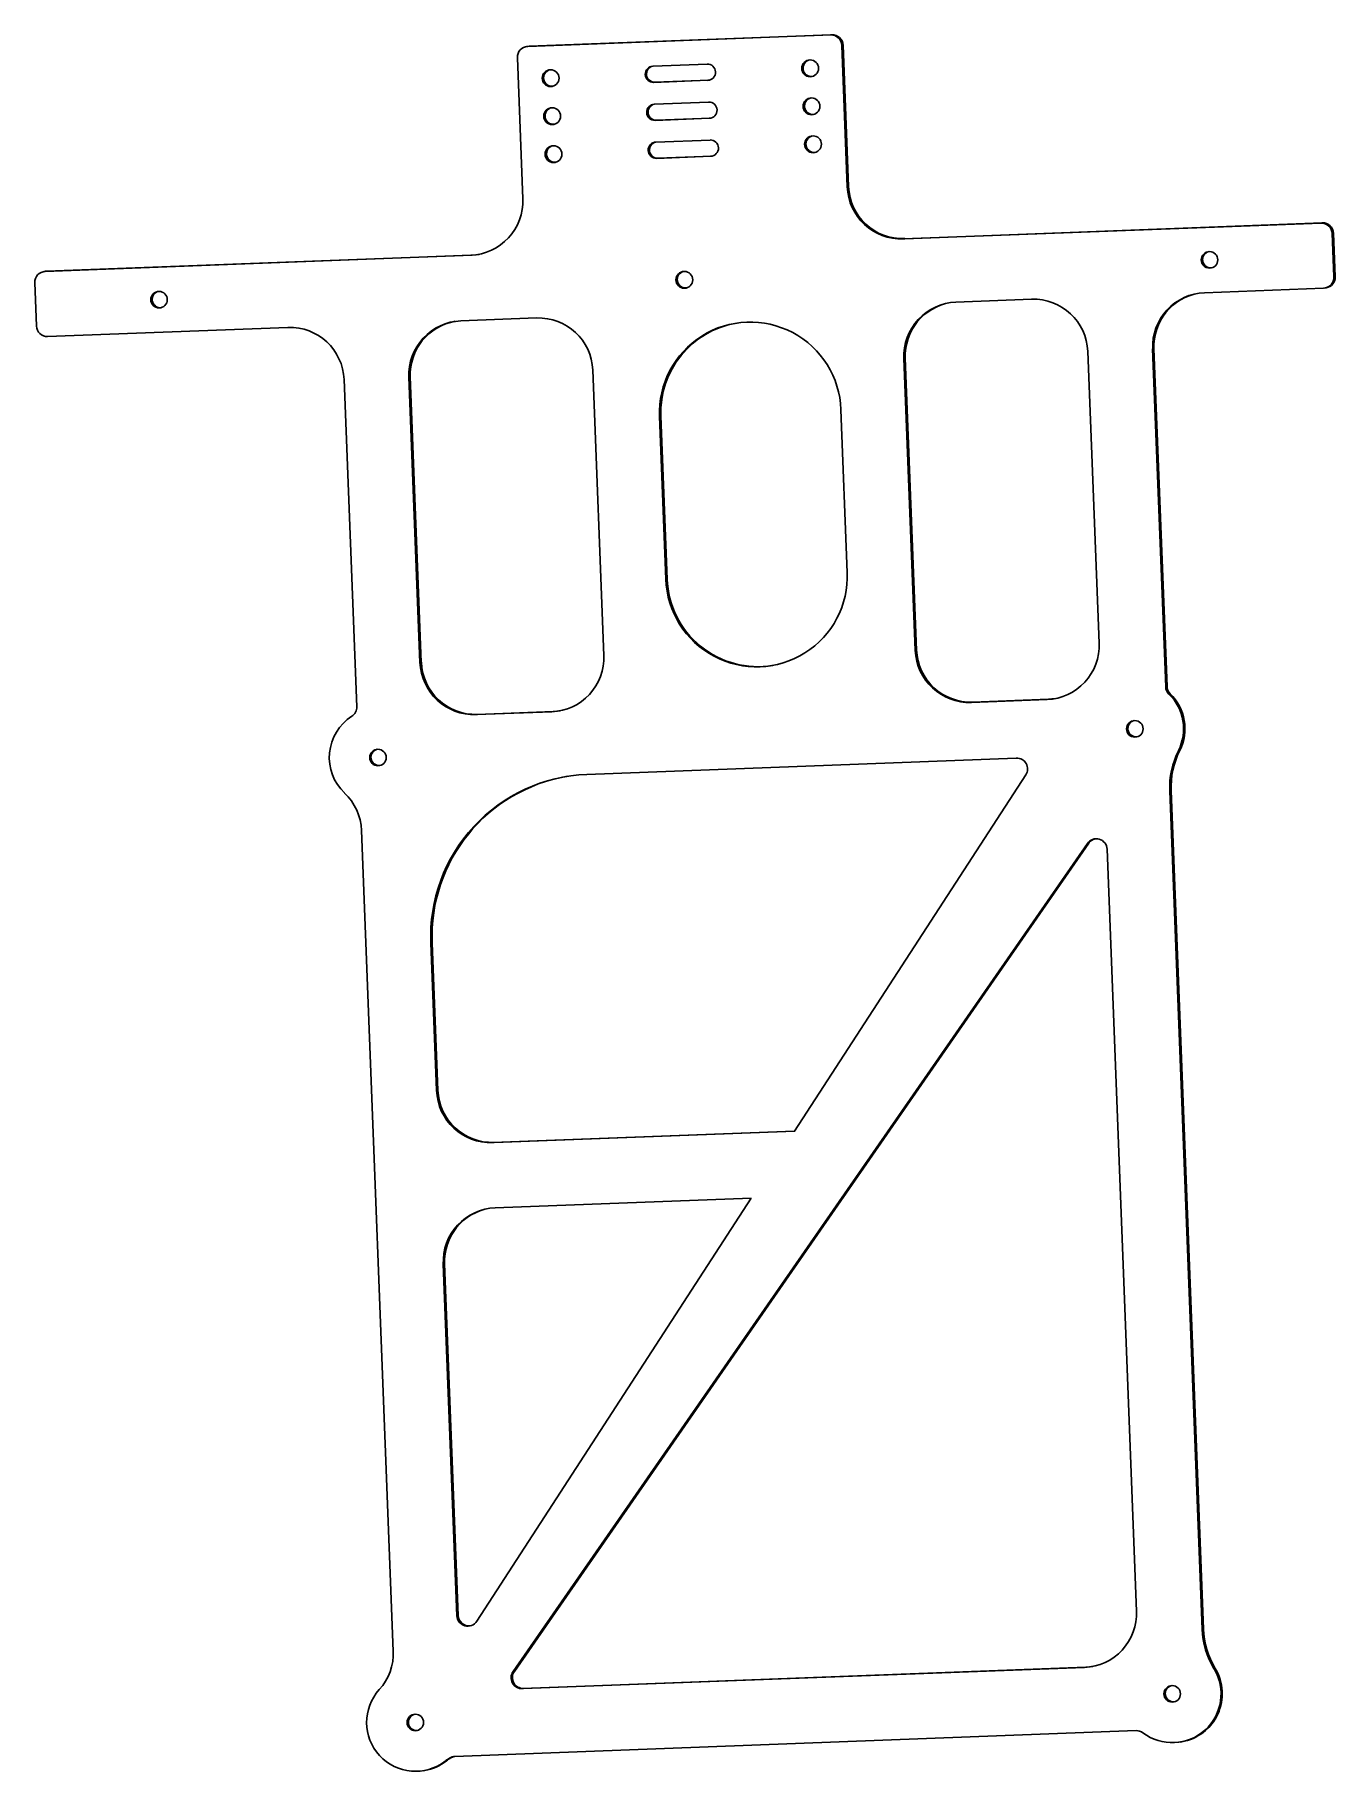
# Model space of a CAD drawing. Header units: millimetres. Extents: x -130 to 110, y -17 to 303.
import ezdxf

# ---------------------------------------------------------------- set-up
doc = ezdxf.new("R2010")
doc.units = ezdxf.units.MM

msp = doc.modelspace()

# ---------------------------------------------------------------- linework, layer by layer
at = {"color": 7, "linetype": 'Continuous', "lineweight": 25}
for p, q in [((-39.1, 301.02), (-39.34, 300.98)), ((-39.1, 301.02), (-38.84, 301.05)), ((-39.09, 301.01), (16.69, 303.12)), ((-39.09, 301.01), (-38.84, 301.05)), ((-38.84, 301.05), (16.93, 303.16)), ((16.69, 303.12), (16.93, 303.16)), ((18.75, 301.19), (19, 301.23)), ((18.75, 301.19), (19.76, 275.16)), ((19, 301.23), (20.01, 275.21)), ((-39.99, 272.9), (-41, 298.93)), ((-6.05, 297.75), (-16.01, 297.38)), ((-15.89, 294.38), (-5.93, 294.76)), ((-15.65, 294.42), (-15.89, 294.38)), ((-15.65, 294.42), (-5.69, 294.8)), ((-5.69, 294.8), (-5.93, 294.76)), ((-5.69, 294.8), (-5.62, 294.8)), ((-5.78, 290.76), (-15.73, 290.38)), ((-15.62, 287.38), (-5.66, 287.76)), ((-15.37, 287.43), (-15.62, 287.38)), ((-15.37, 287.43), (-5.42, 287.8)), ((-5.42, 287.8), (-5.66, 287.76)), ((-5.42, 287.8), (-5.35, 287.81)), ((-5.5, 283.76), (-15.46, 283.39)), ((-15.35, 280.39), (-5.39, 280.77)), ((-15.1, 280.43), (-15.35, 280.39)), ((-15.1, 280.43), (-5.14, 280.81)), ((-5.14, 280.81), (-5.39, 280.77)), ((-5.14, 280.81), (-5.08, 280.81)), ((19.76, 275.16), (20.01, 275.21)), ((30.11, 265.55), (107.05, 268.46)), ((30.11, 265.55), (30.35, 265.59)), ((30.35, 265.59), (107.29, 268.5)), ((107.05, 268.46), (107.29, 268.5)), ((109.12, 266.54), (109.36, 266.58)), ((109.12, 266.54), (109.43, 258.55)), ((109.36, 266.58), (109.67, 258.59)), ((-127.99, 259.56), (-49.56, 262.53)), ((-127.75, 259.61), (-49.32, 262.57)), ((-49.56, 262.53), (-49.32, 262.57)), ((-49.32, 262.57), (-48.05, 262.7)), ((-128, 259.58), (-128.24, 259.54)), ((-128, 259.58), (-127.75, 259.61)), ((-127.99, 259.56), (-127.75, 259.61)), ((-129.59, 249.5), (-129.9, 257.49)), ((107.51, 256.47), (85.6, 255.64)), ((107.77, 256.5), (108.01, 256.54)), ((109.43, 258.55), (109.67, 258.59)), ((39.79, 253.91), (53.73, 254.44)), ((-51.4, 250.46), (-37.46, 250.98)), ((-83.27, 249.25), (-127.53, 247.57)), ((30.22, 243.54), (30.46, 243.58)), ((32.3, 189.78), (30.22, 243.54)), ((32.54, 189.82), (30.46, 243.58)), ((64.08, 244.82), (66.16, 191.06)), ((76.03, 245.27), (76.27, 245.31)), ((76.03, 245.27), (78.44, 183.07)), ((76.27, 245.31), (78.68, 183.11)), ((-60.97, 240.09), (-60.73, 240.13)), ((-58.94, 187.54), (-60.97, 240.09)), ((-58.69, 187.58), (-60.73, 240.13)), ((-27.11, 241.37), (-25.07, 188.82)), ((-70.59, 179.37), (-72.92, 239.63)), ((19.78, 204.12), (18.62, 234.09)), ((-14.57, 232.87), (-14.81, 232.83)), ((-14.81, 232.83), (-13.65, 202.85)), ((-14.57, 232.87), (-13.41, 202.89)), ((-13.41, 202.89), (-13.65, 202.85)), ((32.3, 189.78), (32.54, 189.82)), ((-58.94, 187.54), (-58.69, 187.58)), ((78.44, 183.07), (78.68, 183.11)), ((56.59, 180.7), (42.65, 180.17)), ((42.65, 180.17), (42.89, 180.21)), ((56.83, 180.74), (42.89, 180.21)), ((56.59, 180.7), (56.83, 180.74)), ((58.1, 180.87), (56.83, 180.74)), ((79.04, 181.72), (79.28, 181.76)), ((-34.65, 178.45), (-48.59, 177.92)), ((-48.59, 177.92), (-48.35, 177.96)), ((-34.4, 178.49), (-48.35, 177.96)), ((-34.65, 178.45), (-34.4, 178.49)), ((-33.13, 178.62), (-34.4, 178.49)), ((-28.22, 166.92), (50.92, 169.92)), ((80.78, 171.27), (81.03, 171.32)), ((52.67, 166.83), (10.08, 101.18)), ((79.18, 163.84), (79.43, 163.88)), ((79.18, 163.84), (85.16, 9.46)), ((79.43, 163.88), (85.41, 9.51)), ((-63.85, 5.43), (-69.71, 156.59)), ((-41.8, 1.64), (64, 154.21)), ((-41.55, 1.68), (64.25, 154.25)), ((64, 154.21), (64.25, 154.25)), ((67.63, 153.14), (73.07, 12.79)), ((-56.93, 135.81), (-56.69, 135.85)), ((-55.88, 108.69), (-56.93, 135.81)), ((-55.64, 108.73), (-56.69, 135.85)), ((-55.88, 108.69), (-55.64, 108.73)), ((10.08, 101.18), (-45.54, 99.08)), ((10.11, 101.22), (-45.29, 99.12)), ((-45.54, 99.08), (-45.29, 99.12)), ((2.1, 88.87), (-48.47, 10.92)), ((-45.07, 87.09), (2.1, 88.87)), ((-54.64, 76.72), (-54.4, 76.76)), ((-52.14, 11.94), (-54.64, 76.72)), ((-51.89, 11.98), (-54.4, 76.76)), ((-52.14, 11.94), (-51.89, 11.98)), ((85.16, 9.46), (85.41, 9.51)), ((-41.8, 1.64), (-41.55, 1.68)), ((63.49, 2.42), (-40.08, -1.5)), ((63.74, 2.46), (-39.84, -1.46)), ((63.49, 2.42), (63.74, 2.46)), ((65.01, 2.59), (63.74, 2.46)), ((87.33, 2.17), (87.57, 2.21)), ((-40.08, -1.5), (-39.84, -1.46)), ((72.97, -9.23), (-52.52, -13.98)), ((81.13, -11.33), (81.38, -11.29)), ((-54.28, -14.84), (-54.03, -14.8)), ((-53.51, -14.29), (-53.27, -14.25)), ((-58.3, -16.61), (-58.05, -16.57))]:
    msp.add_line(p, q, dxfattribs=at)
for centre, radius in [((12.93, 296.97), 1.55), ((-34.87, 295.16), 1.55), ((13.2, 289.97), 1.55), ((-34.6, 288.16), 1.55), ((-34.33, 281.17), 1.55), ((13.47, 282.98), 1.55), ((86.51, 261.68), 1.52), ((-10.24, 258.02), 1.55), ((-107, 254.35), 1.52), ((72.75, 175.3), 1.52), ((-66.68, 170.02), 1.52), ((79.64, -2.46), 1.52), ((-59.79, -7.73), 1.52)]:
    msp.add_circle(centre, radius, dxfattribs=at)
for centre, radius, start, end in [((-39.01, 299.01), 1.99, 92.2546, 182.3211), ((16.76, 301.12), 2, 2.1317, 92.0646), ((17, 301.16), 2, 2.1317, 92.0646), ((-5.99, 296.25), 1.5, 272.3704, 92.0652), ((13.18, 297.01), 1.55, 104.2801, 274.8105), ((-34.62, 295.2), 1.55, 104.2801, 274.8105), ((-15.94, 295.88), 1.5, 92.3704, 272.0652), ((-15.7, 295.92), 1.5, 104.4582, 272.0423), ((13.45, 290.02), 1.55, 104.2801, 274.8105), ((-34.35, 288.21), 1.55, 104.2801, 274.8105), ((-15.67, 288.88), 1.5, 92.3704, 272.0652), ((-15.43, 288.92), 1.5, 104.4582, 272.0423), ((-5.72, 289.26), 1.5, 272.3704, 92.0652), ((-34.08, 281.21), 1.55, 104.2801, 274.8105), ((-15.4, 281.89), 1.5, 92.3704, 272.0652), ((-15.16, 281.93), 1.5, 104.4582, 272.0423), ((-5.45, 282.27), 1.5, 272.3704, 92.0652), ((13.72, 283.02), 1.55, 104.2801, 274.8105), ((29.75, 275.54), 9.99, 182.1274, 272.069), ((29.99, 275.58), 9.99, 182.1274, 272.069), ((-49.96, 272.5), 9.97, 272.2589, 2.3167), ((107.12, 266.46), 2, 2.1317, 92.0646), ((107.37, 266.51), 2, 2.1317, 92.0646), ((86.76, 261.72), 1.53, 104.3557, 274.7349), ((-127.91, 257.57), 1.99, 92.2546, 182.3211), ((-9.99, 258.06), 1.55, 104.2801, 274.8105), ((107.43, 258.46), 1.99, 272.2546, 2.3211), ((107.68, 258.51), 2, 279.6192, 2.3135), ((-106.74, 254.4), 1.53, 104.3557, 274.7349), ((40.18, 243.94), 9.97, 92.2511, 182.3245), ((40.43, 243.98), 9.98, 99.6158, 182.3169), ((54.09, 244.45), 9.99, 2.1352, 92.0612), ((86, 245.68), 9.97, 92.2589, 182.3167), ((86.24, 245.72), 9.98, 99.6232, 182.3095), ((-51.01, 240.49), 9.97, 92.2511, 182.3245), ((-50.76, 240.53), 9.98, 99.6158, 182.3169), ((-37.1, 241), 9.99, 2.1352, 92.0612), ((1.9, 233.51), 16.72, 2.0154, 182.3206), ((2.16, 233.55), 16.74, 99.6192, 182.3135), ((-127.6, 249.57), 2, 182.1317, 272.0646), ((-82.91, 239.26), 9.99, 2.1274, 92.069), ((3.07, 203.44), 16.72, 182.0154, 2.3206), ((3.34, 203.51), 16.76, 182.1101, 279.4338), ((-35.04, 188.41), 9.97, 272.2511, 2.3245), ((42.29, 190.15), 9.99, 182.1352, 272.0612), ((42.53, 190.2), 9.99, 182.1352, 272.0612), ((56.2, 190.66), 9.97, 272.2511, 2.3245), ((-48.95, 187.91), 9.99, 182.1352, 272.0612), ((-48.7, 187.95), 9.99, 182.1352, 272.0612), ((80.44, 183.15), 2.01, 182.2088, 225.4251), ((80.69, 183.19), 2.01, 182.2088, 225.4251), ((-72.59, 179.29), 2, 302.6873, 2.2614), ((72.7, 175.29), 9.02, 333.5454, 45.4235), ((72.95, 175.34), 9.02, 333.5454, 45.4235), ((-66.63, 170.03), 9.01, 122.7369, 226.5762), ((73, 175.35), 1.53, 104.3557, 274.7349), ((-66.43, 170.07), 1.53, 104.3557, 274.7349), ((50.99, 167.92), 2, 326.9866, 92.0096), ((94.52, 164.43), 15.35, 153.5362, 182.2251), ((94.77, 164.47), 15.35, 153.5362, 182.2251), ((-27.04, 137.02), 29.92, 92.2546, 182.3211), ((-26.78, 137.06), 29.93, 99.6192, 182.3135), ((-79.72, 156.21), 10.02, 2.2079, 46.5364), ((65.64, 153.07), 1.99, 2.0153, 145.1862), ((65.88, 153.11), 1.99, 103.1323, 145.2874), ((-45.9, 109.07), 9.99, 182.1352, 272.0612), ((-45.65, 109.11), 9.99, 182.1352, 272.0612), ((-44.68, 77.12), 9.97, 92.2511, 182.3245), ((-44.43, 77.16), 9.98, 99.6158, 182.3169), ((-50.14, 12.01), 1.99, 182.0131, 326.9587), ((-49.9, 12.05), 2, 182.1046, 275.878), ((63.1, 12.38), 9.97, 272.2511, 2.3245), ((100.52, 10.06), 15.37, 182.2161, 210.8815), ((100.76, 10.1), 15.37, 182.2161, 210.8815), ((-73.85, 5.04), 10.01, 317.8591, 2.2394), ((-40.15, 0.5), 2, 145.226, 272.0083), ((-39.91, 0.54), 2, 145.226, 272.0083), ((79.65, -2.47), 8.98, 232.9873, 31.1216), ((79.87, -2.42), 8.99, 279.6718, 31.0081), ((-59.78, -7.73), 8.99, 137.7153, 307.7352), ((79.89, -2.41), 1.53, 104.3557, 274.7349), ((-59.54, -7.69), 1.53, 104.3557, 274.7349), ((73.04, -11.22), 1.99, 52.8615, 92.152), ((-59.54, -7.75), 8.94, 279.5494, 307.9819), ((-48.15, -22.68), 9.95, 122.5673, 127.9751), ((-47.91, -22.64), 9.95, 122.5673, 127.9751), ((-52.44, -15.97), 1.99, 92.1702, 122.5721), ((-52.2, -15.93), 1.99, 103.1226, 122.5702)]:
    msp.add_arc(centre, radius, start, end, dxfattribs=at)

doc.saveas('drawing.dxf')
